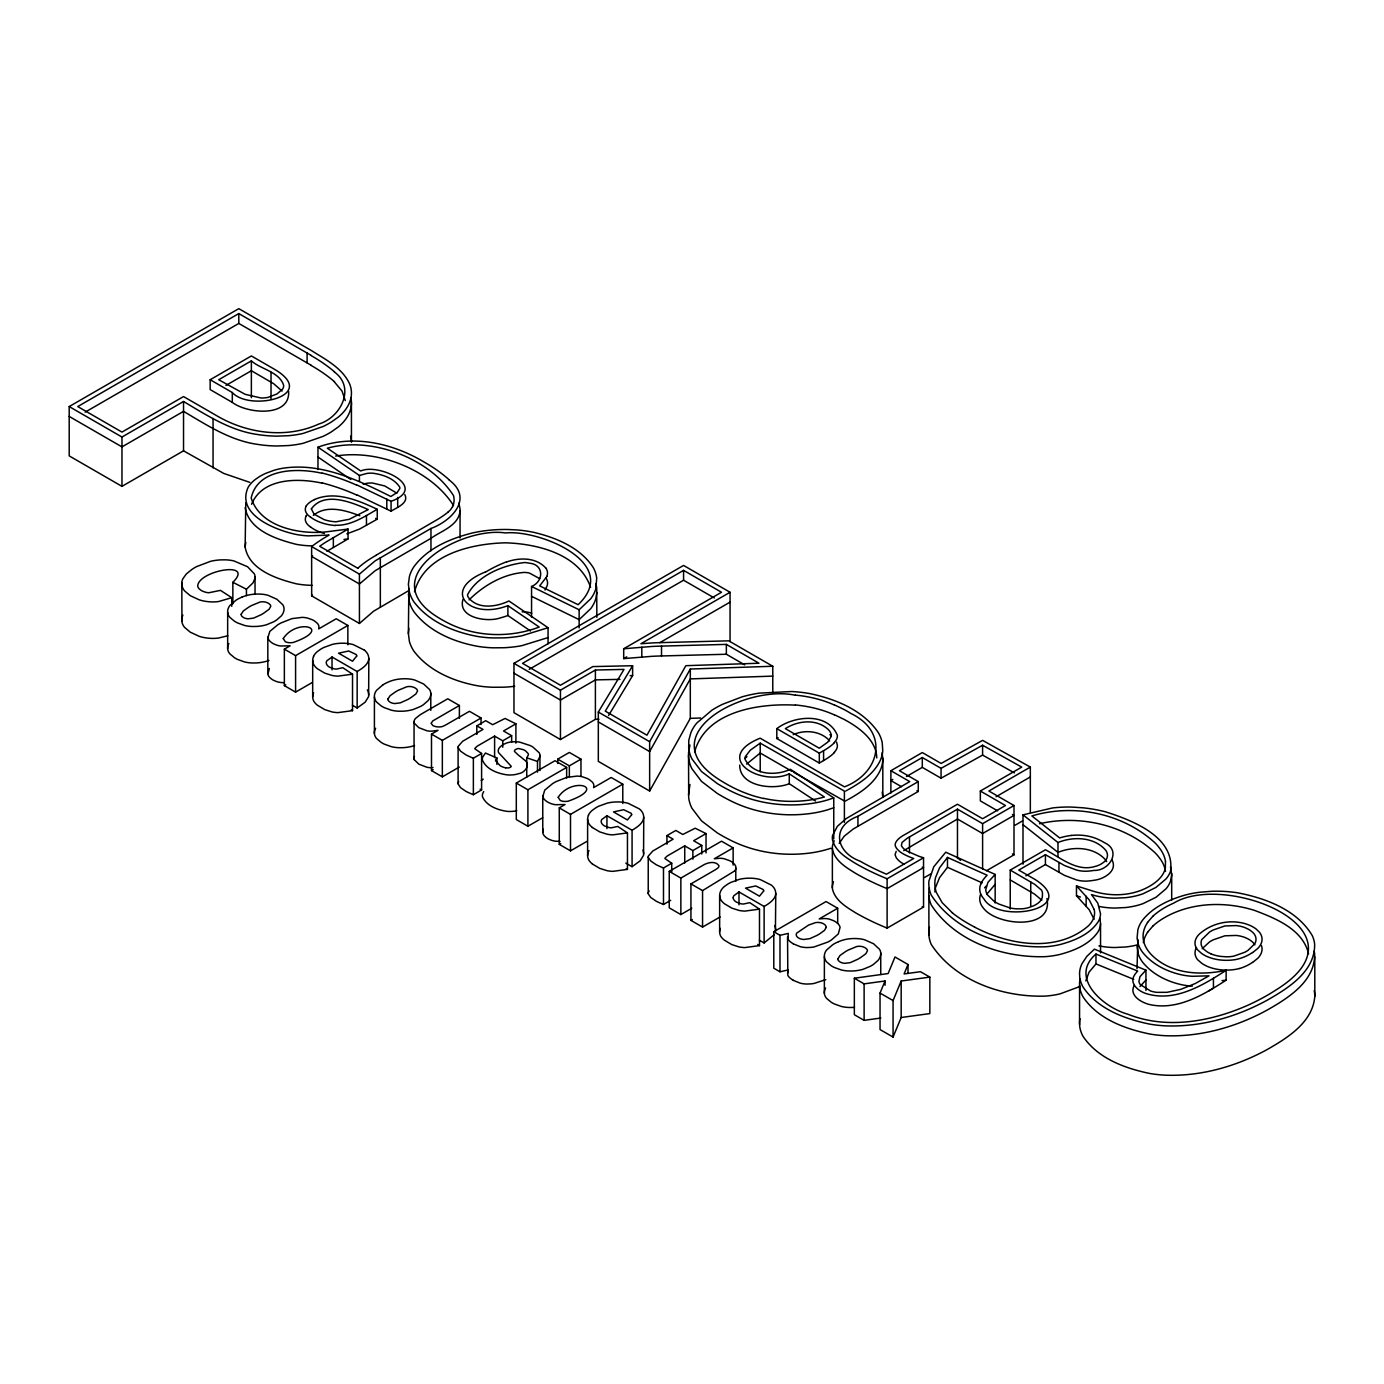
<?xml version="1.0" encoding="UTF-8"?>
<svg xmlns="http://www.w3.org/2000/svg" width="1384" height="1384" viewBox="0 0 1384 1384"><rect width="100%" height="100%" fill="white"/><g stroke="black" fill="none" stroke-linecap="round" stroke-linejoin="round"><path stroke-width="1.5" d="M1170.501 866.765L1171.694 875.276L1170.483 881.297A55.741 32.178 0 0 1 1166.037 888.788L1155.969 897.282L1143.011 903.648A50.049 28.891 0 0 1 1125.382 907.558L1114.881 908.06A49.91 28.804 0 0 1 1098.965 906.416M596.85 617.333L596.712 588.062A75.722 43.717 0 0 0 595.864 583.719M788.326 969.89L779.988 971.793L773.794 968.212L773.794 931.726L779.988 935.307L788.326 933.404L787.825 938.784A10.778 6.228 0 0 0 788.084 939.355A20.639 11.92 0 0 0 793.361 943.784M787.548 936.778L787.825 975.27A10.778 6.228 0 0 0 788.084 975.841A20.639 11.92 0 0 0 793.361 980.27M830.832 848.254L827.857 849.205A74.252 42.869 0 0 1 812.114 852.734C783.673 856.904 753.882 852.561 728.365 839.119A161.513 93.247 0 0 1 717.241 832.857L701.515 820.85L691.931 808.239A86.535 49.962 0 0 1 688.696 797.686L688.54 752.827L689.959 745.042M688.488 794.987L689.959 784.503M882.231 752.602L882.75 760.56A82.227 47.471 0 0 1 879.964 770.957C873.408 784.174 860.606 792.565 848.098 799.554M460.042 537.995L460.076 509.104L458.882 503.032M364.494 650.203A24.652 14.238 0 0 1 368.317 655.497C370.825 663.04 362.643 668.264 357.159 671.517L357.159 708.002L352.436 705.269M368.819 658.507L368.646 696.55L365.168 702.172L357.159 708.002M514.675 686.274A77.66 44.824 0 0 1 504.001 687.191L493.015 687.26A71.397 41.226 0 0 1 478.397 685.928C454.194 681.637 429.092 671.223 413.885 651.137A83.075 47.956 0 0 1 409.37 641.294L408.384 633.561L408.851 588.909M408.384 633.561L408.851 628.371M588.425 815.141A25.95 14.982 0 0 1 592.421 810.228L595.656 807.91A42.039 24.272 0 0 1 598.753 806.197L607.368 803.083A26.296 15.189 0 0 1 616.659 801.942A27.075 15.639 0 0 1 619.375 801.976L620.707 802.045A24.289 14.03 0 0 1 628.232 803.326L639.408 808.931A24.652 14.238 0 0 1 643.249 814.224C645.74 821.767 637.557 826.992 632.073 830.227L632.073 866.713L625.793 863.097M643.75 817.235L643.577 855.277L640.083 860.9L632.073 866.713M720.337 928.387A26.642 15.38 0 0 0 720.476 935.722A25.483 14.722 0 0 0 724.472 940.22L731.773 944.597L739.056 946.916A22.04 12.733 0 0 0 744.851 947.59L759.487 945.618L759.487 909.132L744.851 911.104A22.04 12.733 0 0 1 739.056 910.43L731.773 908.112L724.455 903.752A25.483 14.722 0 0 1 720.528 899.219A26.642 15.38 0 0 1 720.562 891.382A25.95 14.982 0 0 1 724.455 886.452L727.707 884.134A42.039 24.272 0 0 1 730.787 882.438L739.402 879.324A26.296 15.189 0 0 1 748.709 878.183A27.075 15.639 0 0 1 751.408 878.217L752.74 878.286A24.289 14.03 0 0 1 760.266 879.567L771.459 885.154A24.652 14.238 0 0 1 775.282 890.466C777.791 898.008 769.608 903.233 764.124 906.468L764.124 942.954L759.401 940.238M775.784 893.459L775.403 932.297M1137.008 968.696L1137.89 939.476M1314.194 951.189A77.037 44.478 0 0 1 1314.644 954.009C1315.198 981.446 1287.968 998.193 1266.966 1010.199C1236.137 1026.963 1201.035 1036.997 1165.761 1035.734A79.84 46.104 0 0 1 1150.277 1034.108C1125.227 1029.021 1097.72 1019.005 1082.997 996.791A73.992 42.714 0 0 1 1079.728 987.017L1079.555 983.107A67.643 39.046 0 0 1 1080.039 979.249M1314.8 956.846L1314.8 996.307C1312.793 1022.378 1287.449 1037.931 1266.966 1049.66C1236.137 1066.424 1201.035 1076.458 1165.761 1075.195A79.84 46.104 0 0 1 1150.277 1073.569C1125.227 1068.483 1097.72 1058.466 1082.997 1036.253A73.992 42.714 0 0 1 1079.728 1026.478L1079.555 1022.568A67.643 39.046 0 0 1 1080.039 1018.711M312.23 585.363L308.165 585.207A58.509 33.77 0 0 1 296.297 583.806C276.731 578.858 249.068 569.862 245.141 547.095L245.781 502.876M245.141 547.095L245.781 542.338M787.548 973.263L788.153 970.357M460.042 511.007C458.571 525.816 441.271 530.816 430.96 538.341L375.202 570.692L359.425 583.996L311.677 556.437A183.19 105.772 0 0 1 312.559 555.711M596.85 592.404L595.812 598.701A74.459 42.991 0 0 1 590.726 608.649L579.135 619.634L531.56 596.331M414.543 591.712C424.352 554.43 471.563 543.618 505.385 542.822C536.957 543.704 579.239 553.963 590.553 587.283M694.647 751.772C705.875 711.082 759.107 703.159 795.367 705.131M929.46 887.819L928.906 890.95A82.694 47.748 0 0 0 931.207 904.894C955.029 941.656 1003.071 958.109 1045.647 956.638A58.041 33.51 0 0 0 1060.023 954.424C1074.399 950.566 1089.848 944.338 1098.308 931.397A48.008 27.715 0 0 0 1100.539 923.803L1099.986 918.492M929.46 927.263L928.906 930.411A82.694 47.748 0 0 0 931.207 944.355C955.029 981.1 1003.071 997.57 1045.647 996.082A58.041 33.51 0 0 0 1060.023 993.885L1079.728 986.567M1085.8 980.893L1089.052 972.191L1095.972 963.921L1095.972 954.06L1137.7 971.101A42.489 24.531 0 0 0 1134.586 974.941C1128.514 983.938 1139.603 992.017 1147.388 993.954C1175.604 1001.999 1203.267 985.114 1226.12 970.322L1226.12 980.183C1203.924 994.542 1178.147 1010.285 1150.675 1004.767C1142.354 1003.175 1128.548 995.788 1134.24 985.408M251.559 504.278C262.406 477.774 298.044 477.913 322.057 483.137M543.255 829.189L542.839 832.909A15.708 9.065 0 0 0 544.656 836.23L546.403 837.735A20.293 11.712 0 0 0 548.721 839.136L551.472 840.278A15.207 8.771 0 0 0 555.538 841.195L560.07 841.455M833.445 881.781L832.562 884.808A38.666 22.317 0 0 0 832.545 889.324C835.331 900.724 846.576 907.177 855.848 912.956A240.401 138.798 0 0 0 887.144 928.093L923.543 907.074L923.543 857.751A104.059 60.083 0 0 1 918.509 856.108L906.918 851.056A22.888 13.217 0 0 1 901.382 845.693L902.057 842.458L907.195 838.254L957.469 809.156L982.605 823.653L1014.005 805.523L1014.005 854.845L986.533 870.726M546.939 576.419L539.673 585.864L578.149 604.704C621.97 562.873 538.878 529.397 505.385 532.961C461.789 526.093 371.466 576.868 438.399 617.627A124.733 72.003 0 0 0 444.61 621.226C473.242 637.055 508.776 638.526 539.206 627.073L507.893 605.656A52.488 30.31 0 0 1 500.454 608.009C465.993 616.641 443.209 588.944 485.023 572.128M839.206 843.427L844.136 836.265L853.253 829.016L918.267 791.458L918.267 781.597L899.427 770.715L922.298 757.515L941.068 768.345L982.588 745.232L1021.738 767.117L980.339 791.025L980.339 800.886L997.622 810.851M739.713 765.092C739.54 786.683 773.31 790.299 789.278 783.707L815.591 801.059M901.174 1017.499L929.84 1013.59L929.84 977.104L901.174 981.014L901.174 1017.499L893.061 1037.066L880.034 1029.558L880.034 993.072L885.051 980.979L864.118 983.868L854.343 978.229L854.343 1014.714L864.118 1020.354L880.864 1018.036M893.061 1037.066L893.061 1000.58L901.174 981.014M854.343 978.229L888.13 973.558L894.998 956.984L908.008 964.51L904.098 973.938L920.464 971.706L929.84 977.104M980.806 883.995L981.879 881.816A60.135 34.721 0 0 1 987.138 875.242L947.486 857.423L939.546 867.82L935.515 877.646A77.366 44.669 0 0 0 936.38 892.507L942.193 902.697L952.503 912.938M834.171 840.797L832.562 845.347A38.666 22.317 0 0 0 832.545 849.862C835.331 861.263 846.576 867.716 855.848 873.494A240.401 138.798 0 0 0 887.144 888.632L923.543 867.612L922.228 867.214M458.692 781.545L458.173 782.86A9.255 5.346 0 0 0 458.173 784.105L460.543 787.652L466.027 791.406A60.377 34.859 0 0 0 470.127 793.309L473.363 794.71L481.597 789.953L481.597 753.467L474.868 748.831A2.422 1.401 0 0 1 474.885 748.398L477.048 746.287A25.396 14.67 0 0 1 478.103 745.647L494.607 736.115L502.738 740.803L511.647 735.665L511.647 742.101M986.93 894.081L995.165 884.307M452.464 506.873L450.63 509.606A18.667 10.778 0 0 1 449.99 510.298L447.914 512.167M598.978 719.265L595.397 719.351L560.451 739.523L513.966 712.673L513.966 663.351L560.451 690.183L595.397 670.012L624.011 669.406L598.321 712.051L598.321 761.373L649.65 791.025L649.65 741.686L690.305 669.026L772.774 666.258L772.774 692.727M649.65 791.025L690.305 718.365L690.305 669.026M306.331 505.921L306.072 506.388A18.165 10.484 0 0 0 305.916 512.132L306.418 513.066A23.286 13.442 0 0 0 308.217 515.298L310.725 517.391M306.331 515.799L306.072 516.249A18.165 10.484 0 0 0 305.916 521.993L306.418 522.927A23.286 13.442 0 0 0 308.217 525.159L310.725 527.269M463 599.341C457.256 618.025 487.652 622.592 500.454 617.852A52.488 30.31 0 0 0 507.893 615.517L530.505 631M483.691 791.579L482.67 793.638A18.009 10.397 0 0 0 482.48 796.769C486.528 805.972 497.704 810.038 507.115 811.353A19.895 11.487 0 0 0 510.194 811.474L512.149 811.405A16.348 9.446 0 0 0 516.734 810.695M623.7 648.75L721.514 592.266L683.575 570.364L522.512 663.351L560.451 685.253L592.802 666.586L632.626 665.739L605.275 711.134L646.951 735.198L685.841 665.687L758.986 663.23L726.358 644.39L661.517 646.103A164.315 94.856 0 0 0 651.899 646.466L623.7 648.75L623.7 658.611L651.899 656.327A164.315 94.856 0 0 1 661.517 655.964L726.358 654.251L744.713 664.856M608.545 715.545L632.626 675.6L632.626 665.739M1202.194 948.697L1209.547 941.899A53.613 30.95 0 0 1 1213.249 939.822L1224.875 935.809L1236.241 935.446A22.974 13.252 0 0 1 1244.995 937.504L1247.866 938.819A28.493 16.452 0 0 1 1250.565 940.463L1252.779 942.262A22.49 12.992 0 0 1 1254.838 944.839M269.344 668.524L267.908 674.198A15.708 9.065 0 0 0 269.724 677.503L271.472 679.008A20.293 11.712 0 0 0 273.807 680.409L276.541 681.551A15.207 8.771 0 0 0 280.606 682.468L283.98 682.727M1139.966 986.55L1145.935 980.045M649.096 890.864L648.283 892.628A9.255 5.346 0 0 0 648.283 893.874L650.67 897.42L656.154 901.174A60.377 34.859 0 0 0 660.255 903.077L663.49 904.479L670.686 900.309M544.967 590.017L546.939 586.28A25.31 14.618 0 0 0 545.953 577.924M896.209 851.368L895.067 854.655L896.175 857.578A29.462 17.006 0 0 0 900.361 861.903A29.22 16.867 0 0 0 902.852 863.495L903.043 863.616A61.45 35.465 0 0 0 904.357 864.343M1147.509 922.419L1152.734 916.398M1147.509 932.297L1152.734 926.259M469.089 599.895C483.622 585.363 503.793 573.668 524.657 572.405A16.452 9.498 0 0 1 529.466 573.08L539.76 578.668M746.633 764.089L760.214 753.017L792.011 771.372M774.175 934.702L764.124 942.954M537.494 772.168L537.494 761.442L539.916 756.442A17.006 9.809 0 0 0 539.241 752.827L532.978 747.101A43.769 25.275 0 0 0 530.297 745.595L519.554 742.083A18.355 10.588 0 0 0 517.581 741.859A19.411 11.21 0 0 0 514.658 741.755L511.89 741.893A15.57 8.996 0 0 0 506.077 743.225L503.863 744.211A21.054 12.162 0 0 0 501.89 745.388L499.555 747.481A13.736 7.923 0 0 0 498.275 751.131A12.629 7.283 0 0 0 498.621 752.654L511.215 766.286A3.27 1.886 0 0 1 510.765 766.944A3.668 2.128 0 0 1 507.98 767.964L505.714 767.774M317.974 469.522L317.974 447.188L359.425 475.473L366.864 473.432A17.335 10.017 0 0 1 372.642 473.19C382.52 474.47 394.042 478.258 399.665 487.064A9.204 5.311 0 0 1 399.838 488.431L397.277 492.375L390.842 496.51C357.729 479.954 321.244 462.464 283.166 468.19A49.357 28.493 0 0 0 274.015 470.283L265.59 473.414A58.82 33.96 0 0 0 258.583 477.169L255.313 479.469A49.72 28.701 0 0 0 248.22 487.168C235.47 514.692 275.745 530.193 296.297 534.483A58.509 33.77 0 0 0 308.165 535.885L329.081 535.072A183.19 105.772 0 0 0 311.625 546.542L311.677 595.899L359.425 623.457L359.425 574.135L375.202 560.831L430.96 528.48C451.617 520.868 473.761 498.448 449.212 480.058M359.425 623.457L373.611 611.192L408.816 590.587M734.644 870.951L702.553 890.604L690.927 883.892L690.927 920.377L702.553 927.072L720.112 916.935M834.258 742.585L836.04 740.232A22.23 12.837 0 0 0 837.372 735.354C827.926 712.12 793.845 715.563 776.805 728.641L776.805 738.502L819.311 763.051L823.584 760.525A62.972 36.347 0 0 0 834.466 752.533M834.258 752.463L836.04 750.093A22.23 12.837 0 0 0 837.372 745.232L836.524 741.997M947.486 857.423L947.486 867.301L939.546 877.681L935.515 887.507A77.366 44.669 0 0 0 934.892 891.936M526.75 777.116L526.75 757.809L528.377 754.92A8.287 4.792 0 0 0 528.152 753.553L525.609 750.907A19.497 11.262 0 0 0 523.567 749.765L518.758 748.554A3.979 2.301 0 0 0 517.201 748.779L515.782 749.384A4.152 2.405 0 0 0 514.467 751.304A3.045 1.765 0 0 0 514.623 751.598L518.516 755.231A106.966 61.761 0 0 1 523.758 759.435C531.421 763.933 525.332 772.843 518.446 773.708A16.348 9.446 0 0 1 512.149 774.919L510.194 774.988A19.895 11.487 0 0 1 507.115 774.867C497.704 773.552 486.528 769.487 482.48 760.283A18.009 10.397 0 0 1 482.67 757.152L485.455 753.034L496.942 758.034L496.942 764.47M496.942 758.034L495.87 759.384A7.681 4.429 0 0 0 495.558 760.768L500.143 765.698A14.376 8.304 0 0 0 505.679 767.843M1095.972 954.06C1068.483 977.658 1103.775 1007.621 1127.891 1014.23C1166.383 1029.61 1210.152 1021.721 1246.984 1005.632A215.35 124.335 0 0 0 1276.307 989.75C1373.17 929.477 1224.978 871.539 1173.58 903.181A86.362 49.859 0 0 0 1152.682 916.381M1023.001 864.17L1023.001 814.847L1052.549 807.945A79.372 45.828 0 0 1 1071.493 807.062L1083.032 807.806A96.465 55.689 0 0 1 1105.401 811.785C1132.181 820.279 1175.466 836.818 1170.483 871.418A55.741 32.178 0 0 1 1166.037 878.909L1155.969 887.421L1143.011 893.787A50.049 28.891 0 0 1 1125.382 897.697L1114.881 898.181A49.91 28.804 0 0 1 1095.176 895.673L1091.457 894.6L1097.806 903.146L1100.539 913.924A48.008 27.715 0 0 1 1098.308 921.536C1089.848 934.459 1074.399 940.705 1060.023 944.563A58.041 33.51 0 0 1 1045.647 946.76C1003.071 948.248 955.029 931.778 931.207 895.033A82.694 47.748 0 0 1 928.906 881.089L933.75 866.817L945.722 852.215L995.165 874.428L987.951 882.335L985.771 889.687A28.891 16.677 0 0 0 987.432 894.842L994.041 901.244A48.942 28.251 0 0 0 998.867 904.046L1010.112 907.973A27.801 16.054 0 0 0 1016.721 908.838L1021.963 908.804A21.435 12.37 0 0 0 1028.053 907.817L1033.64 905.793A29.721 17.162 0 0 0 1036.408 904.288A22.317 12.889 0 0 0 1042.325 897.299L1042.481 892.905A21.02 12.145 0 0 0 1041.391 890.016L1034.678 884.324L1010.234 870.086L1010.234 909.029M745.18 758.207L746.962 756.685M313.32 515.367C326.659 504.572 345.481 510.281 359.823 515.782M1145.935 970.184L1139.966 976.689L1138.928 981.394A17.646 10.19 0 0 0 1140.347 984.647L1150.588 990.996A21.66 12.508 0 0 0 1156.678 992.345L1167.041 992.328L1180.725 989.37L1195.274 983.522L1209.011 975.841L1192.299 976.291A48.146 27.801 0 0 1 1182.818 975.097C1167.542 972 1152.474 964.579 1142.579 952.279A68.076 39.306 0 0 1 1138.357 944.39L1137.077 938.144L1137.89 929.615A69.719 40.257 0 0 1 1142.994 919.599C1153.46 906.901 1169.151 899.686 1184.652 895.189A72.712 41.987 0 0 1 1199.859 892.213L1211.969 891.261A83.161 48.008 0 0 1 1220.377 891.244A80.687 46.572 0 0 1 1237.192 892.732C1265.495 898.095 1297.085 909.738 1312.343 935.757A77.037 44.478 0 0 1 1314.644 944.148C1315.198 971.568 1287.968 988.332 1266.966 1000.321C1236.137 1017.102 1201.035 1027.136 1165.761 1025.873A79.84 46.104 0 0 1 1150.277 1024.229C1125.227 1019.16 1097.72 1009.144 1082.997 986.93A73.992 42.714 0 0 1 1079.728 977.156L1079.555 973.246A67.643 39.046 0 0 1 1081.977 963.696L1086.89 956.309L1094.415 949.147L1145.935 970.184L1145.935 990.442M903.717 850.641L957.469 819.017L982.605 833.531L1014.005 815.384L1012.448 814.484M531.56 617.091L531.56 586.47C544.102 581.28 543.929 564.361 529.466 563.219A16.452 9.498 0 0 0 524.657 562.527C503.517 564.88 477.567 575.467 467.515 594.757A16.867 9.74 0 0 0 468.103 597.006C477.272 609.894 496.475 607.005 508.931 600.967L548.047 627.713L548.047 643.819M246.438 595.656L246.438 589.221L253.03 582.872L254.967 578.27A23.268 13.425 0 0 0 254.345 573.841L247.598 566.765L233.792 560.883A27.749 16.02 0 0 0 225.817 559.845L220.748 559.88A35.898 20.725 0 0 0 210.662 561.281L196.597 566.61A64.442 37.212 0 0 0 192.151 569.256L186.356 573.928L182.913 578.685A31.417 18.148 0 0 0 181.944 581.609A32.524 18.77 0 0 0 181.823 584.532L181.944 585.467A29.099 16.798 0 0 0 184.539 590.847L190.231 595.674L199.296 599.86A28.839 16.643 0 0 0 210.61 601.867A25.102 14.497 0 0 0 218.585 601.538L231.751 597.698L231.751 606.296M579.135 627.938L579.135 609.773L590.726 598.77A74.459 42.991 0 0 0 595.812 588.84L596.712 578.201A75.722 43.717 0 0 0 593.2 567.475C580.207 547.545 556.299 537.753 533.982 532.39A82.313 47.523 0 0 0 516.751 529.916L507.755 529.501A92.936 53.665 0 0 0 494.036 529.847L489.555 530.228A87.59 50.568 0 0 0 472.29 532.996C450.457 538.497 427.639 548.064 413.92 566.713A83.853 48.405 0 0 0 409.422 576.505L408.384 584.238L409.37 591.954A83.075 47.956 0 0 0 413.885 601.815C429.092 621.9 454.194 632.298 478.397 636.605A71.397 41.226 0 0 0 493.015 637.938L504.001 637.868A77.66 44.824 0 0 0 521.63 635.844L548.047 627.713M1252.641 952.59L1257.796 948.421A33.424 19.307 0 0 0 1261.672 942.071A30.033 17.335 0 0 0 1260.582 933.889A28.216 16.279 0 0 0 1259.405 932.193L1256.17 929.062A32.697 18.874 0 0 0 1249.631 925.273L1245.825 923.872A28.32 16.348 0 0 0 1240.237 922.557C1225.688 919.997 1210.014 924.391 1199.08 934.321A31.521 18.2 0 0 0 1195.361 940.393L1195.153 941.31A27.905 16.124 0 0 0 1197.558 949.822L1201.658 953.489A31.988 18.459 0 0 0 1235.635 959.562A28.649 16.539 0 0 0 1239.51 958.593A41.745 24.099 0 0 0 1252.468 952.503M1252.641 962.451L1257.796 958.282A33.424 19.307 0 0 0 1261.672 951.933A30.033 17.335 0 0 0 1261.395 945.514M382.866 684.855L376.569 690.305A26.85 15.501 0 0 0 374.424 695.512L374.407 733.52A22.698 13.113 0 0 0 376.569 738.52L381.171 742.395A34.859 20.12 0 0 0 384.389 744.177L391.413 746.685A23.614 13.632 0 0 0 399.094 747.723L403.159 747.671A27.334 15.778 0 0 0 413.366 745.924L414.543 745.543M232.858 603.77L232.858 582.301C255.14 560.364 198.985 570.519 197.722 585.761A11.349 6.557 0 0 0 198.898 588.529L200.524 589.965A16.124 9.307 0 0 0 202.548 591.158L205.593 592.248A10.432 6.02 0 0 0 208.915 592.733L220.471 590.362L231.751 597.698M326.953 551.264L348.041 538.93L348.041 529.069L327.766 531.664C300.553 535.054 260.348 527.373 251.179 497.981C257.787 468.086 297.698 467.723 322.057 473.276M844.967 791.423L760.214 743.139L750.249 750.232L745.422 756.477A15.864 9.152 0 0 0 745.111 759.418C753.19 774.953 775.94 776.216 790.368 769.262L833.756 797.893L833.756 838.912M819.311 763.051L819.311 753.173L823.584 750.664A62.972 36.347 0 0 0 834.466 742.654M356.864 484.954L391.067 501.319C429.49 487.445 378.87 462.654 360.757 470.993L327.333 448.191C371.085 436.047 429.351 457.879 453.519 495.628A48.163 27.801 0 0 1 452.551 506.873M348.041 529.069L325.24 542.493A166.668 96.223 0 0 0 319.704 546.265L357.92 568.322M356.864 494.815L391.067 511.18C396.014 507.876 409.404 503.153 404.803 494.59M918.267 781.597L857.942 816.283C830.971 826.127 835.348 852.146 860.121 861.177A232.01 133.954 0 0 0 886.487 874.204L913.717 858.495A61.45 35.465 0 0 1 903.008 853.772L902.852 853.634A29.22 16.867 0 0 1 900.379 852.042A29.462 17.006 0 0 1 896.192 847.717C892.178 842.51 900.759 836.559 905.205 834.396L957.469 804.225L982.605 818.722L1005.459 805.523L980.339 791.025M1208.232 991.221L1213.439 988.072L1213.439 978.211M69.2 406.567L238.809 308.649L311.365 350.533C325.5 359.459 342.246 367.936 349.598 383.835A70.255 40.569 0 0 1 350.74 398.817A75.757 43.734 0 0 1 349.183 403.367A72.054 41.607 0 0 1 338.18 417.19L331.278 422.068A91.465 52.817 0 0 1 323.147 426.48L303.183 433.417A66.276 38.268 0 0 1 288.668 435.683L277.163 436.133A77.072 44.496 0 0 1 257.51 434.507C230.246 430.718 206.683 415.165 183.536 401.498L121.965 437.033L69.2 406.567L69.2 455.89L121.965 486.355L183.536 450.821L223.793 473.449L249.812 482.359M311.192 355.411L238.809 313.58L77.746 406.567L121.965 432.102L183.536 396.568L217.323 416.065C247.459 433.642 286.384 438.866 318.666 424.092C340.637 417.691 356.12 387.71 334.288 371.933M85.151 412.155L238.809 323.441L311.192 365.272M210.16 379.735L251.369 355.947L275.295 369.753C318.804 396.187 249.622 411.827 232.304 392.52L210.16 379.735L210.16 389.596L232.304 402.381C247.113 413.764 290.398 417.795 288.616 391.274M251.369 360.878L218.707 379.735L245.193 394.336L260.971 397.987A18.528 10.691 0 0 0 268.167 397.346L276.99 393.956L282.561 389.163A17.421 10.069 0 0 0 283.651 385.288C279.308 371.673 260.728 369.32 251.369 360.878L251.369 397.744M225.973 385.409L251.369 370.739L273.6 383.645L282.094 391.049M335.447 525.28C350.896 525.833 364.442 516.63 377.244 509.295L377.244 519.173L359.632 529.034L346.865 533.861M376.067 555.243L438.538 518.844A125.217 72.297 0 0 0 447.983 512.201M311.919 682.693L295.588 692.121L284.36 685.634L284.36 649.148L290.156 645.809L280.606 645.999A15.207 8.771 0 0 1 276.541 645.065L273.807 643.923A20.293 11.712 0 0 1 271.472 642.522L269.742 641.017A15.708 9.065 0 0 1 267.908 637.713L269.811 631.398L277.769 624.807A65.93 38.06 0 0 1 281.298 622.817L291.938 618.631L302.162 617.368A16.141 9.325 0 0 1 307.352 618.025L312.127 619.686A23.58 13.615 0 0 1 314.67 621.07L317.49 623.457A14.601 8.425 0 0 1 318.925 626.606L318.683 628.89L336.243 618.752L347.851 625.464L347.851 644.771M284.36 649.148L295.588 655.635L347.851 625.464M284.36 685.634L285.796 684.803M513.966 663.351L683.575 565.433L730.06 592.266L730.06 641.588M459.384 718.365L459.384 705.494L432.846 720.874L431.081 723.313L432.863 725.51A8.027 4.636 0 0 0 437.725 726.894A8.096 4.671 0 0 0 442.638 726.444L443.97 725.822A45.672 26.365 0 0 0 447.637 723.867L469.453 711.307L481.061 718.002L481.061 724.455M529.224 669.337L683.575 580.225L714.3 597.957M459.28 767.065L442.344 776.856L431.497 770.594L431.497 734.108L438.036 730.337L431.791 731.167A14.307 8.252 0 0 1 427.05 730.821L418.798 727.655L414.248 723.157M431.497 734.108L442.344 740.371L481.061 718.002M476.805 734.42L476.805 725.839L485.715 720.683L492.669 724.714L505.056 718.452L515.903 723.815L515.903 743.139M730.06 592.266L640.913 643.733L651.345 642.989A169.73 97.987 0 0 1 661.275 642.608L728.745 640.827L772.774 666.258M623.7 658.611L626.762 656.846M431.497 770.594L433.14 769.642M515.903 723.815L503.517 730.977L511.647 735.665M659.857 642.66L730.06 602.126M476.805 725.839L482.999 729.403L462.602 741.305L458.173 746.374A9.255 5.346 0 0 0 458.173 747.619L460.543 751.166L466.027 754.92A60.377 34.859 0 0 0 470.127 756.84L473.363 758.224L481.597 753.467M481.199 780.351L483.258 779.157M542.666 817.736L527.909 826.248L516.301 819.553L516.301 783.067L555.019 760.716L566.644 767.411L566.644 778.154M557.735 763.432L557.735 759.141L569.343 752.429L580.969 759.141L580.969 776.32M516.301 783.067L527.909 789.762L566.644 767.411M557.735 759.141L569.343 765.854L580.969 759.141M586.851 841.42L570.502 850.849L559.274 844.361L559.274 807.875L565.07 804.537L555.538 804.709A15.207 8.771 0 0 1 551.472 803.793L548.739 802.651A20.293 11.712 0 0 1 546.403 801.249L544.656 799.744A15.708 9.065 0 0 1 542.839 796.423L544.742 790.126L552.7 783.534A65.93 38.06 0 0 1 556.23 781.545L566.869 777.358L577.093 776.095A16.141 9.325 0 0 1 582.283 776.753L587.058 778.413A23.58 13.615 0 0 1 589.584 779.798L592.421 782.185A14.601 8.425 0 0 1 593.857 785.333L593.615 787.617L611.174 777.479L622.783 784.174L622.783 803.498M559.274 807.875L570.502 814.363L622.783 784.174M559.274 844.361L560.728 843.531M776.805 738.502L778.137 737.724M666.932 844.188L666.932 835.607L675.824 830.452L682.796 834.483L695.183 828.22L706.03 833.583L706.03 852.907M701.774 854.014L701.774 845.434L692.865 850.572L684.734 845.884L668.23 855.416A25.396 14.67 0 0 0 667.174 856.056L665.064 858.028A2.422 1.401 0 0 0 664.995 858.599L671.724 863.235L671.724 871.816M706.03 833.583L693.644 840.745L701.774 845.434M666.932 835.607L673.126 839.171L652.729 851.073L648.283 856.142A9.255 5.346 0 0 0 648.283 857.388L650.67 860.934L656.154 864.689A60.377 34.859 0 0 0 660.255 866.592L663.49 867.993L671.724 863.235M691.775 908.267L680.859 914.564L669.25 907.852L669.25 871.366L721.531 841.195L733.139 847.89L733.139 865.069M669.25 871.366L680.859 878.079L702.674 865.484C707.051 862.543 715.632 860.433 718.953 865.727A6.522 3.771 0 0 1 717.656 868.166L717.483 868.304A44.444 25.656 0 0 1 714.507 870.242L690.927 883.892M733.139 847.89L714.282 858.789L719.801 858.27A13.736 7.941 0 0 1 723.953 858.686L729.679 860.675A17.819 10.293 0 0 1 735.561 865.917A13.58 7.837 0 0 1 734.731 870.968M890.881 793.032L890.881 770.715L922.298 752.567L941.137 763.449L982.605 740.371L1030.336 767.082L1030.336 812.252M892.853 779.434L890.881 780.576L901.486 786.7M906.468 776.51L922.298 767.376L941.068 778.206L982.588 755.093L1014.385 772.877M690.927 920.377L692.294 919.581M1030.336 767.082L988.885 791.025L1014.005 805.523M996.099 796.717L1030.336 776.943M773.794 931.726L826.075 901.555L837.683 908.25L837.683 923.284M890.881 770.715L909.738 781.597L846.229 818.549L837.355 826.334L832.562 835.486A38.666 22.317 0 0 0 832.545 840.001C835.331 851.402 846.576 857.855 855.848 863.633A240.401 138.798 0 0 0 887.144 878.771L923.543 857.751M837.683 908.25L819.172 918.941L824.501 918.526A13.598 7.854 0 0 1 829.379 919.132L833.808 920.793A22.317 12.889 0 0 1 836.213 922.263L838.081 923.855A16.937 9.774 0 0 1 840.088 927.332L838.306 933.923L831.386 939.995A58.37 33.7 0 0 1 828.03 941.985L814.103 946.95A25.742 14.861 0 0 1 810.522 947.417L806.993 947.556A17.905 10.345 0 0 1 800.333 946.708L793.257 943.853M924.477 877.525L930.481 874.065M1014.801 825.383L1022.568 820.902M1010.234 870.086L1045.422 849.776C1060.179 857.405 1076.631 872.041 1094.796 866.522A20.708 11.954 0 0 0 1101.145 864.031L1104.086 861.972A20.051 11.574 0 0 0 1107.217 857.215L1107.425 855.9A24.462 14.117 0 0 0 1107.408 854.534A23.597 13.632 0 0 0 1105.902 850.485C1094.502 836.922 1073.465 836.144 1057.981 842.527L1023.001 814.847M1071.631 835.434L1072.825 835.331A31.59 18.234 0 0 1 1087.91 836.074L1091.509 836.957A38.112 22.006 0 0 1 1097.218 838.929L1101.474 840.953A49.841 28.77 0 0 1 1104.328 842.614C1122.095 850.485 1109.449 871.142 1093.914 870.415A34.687 20.033 0 0 1 1089.865 870.968A35.932 20.743 0 0 1 1087.737 871.159L1087.53 871.176A21.123 12.197 0 0 1 1076.631 870.086L1064.538 865.536L1045.422 854.707L1018.78 870.086L1035.007 879.446C1081.094 908.7 998.66 924.91 983.782 898.735A36.866 21.279 0 0 1 980.806 883.995M1025.89 875.847L1045.422 864.567L1064.538 875.397L1076.614 879.964A21.123 12.197 0 0 0 1087.547 881.089L1087.737 881.02A35.932 20.743 0 0 0 1089.865 880.847A34.687 20.033 0 0 0 1093.914 880.293C1103.394 879.324 1117.926 871.297 1112.079 859.983M848.098 789.693C860.606 782.704 873.408 774.296 879.964 761.096A82.227 47.471 0 0 0 882.75 750.699L882.231 742.741A86.119 49.72 0 0 0 878.269 732.517C862.959 710.078 835.625 699.024 809.934 693.626A85.254 49.218 0 0 0 791.596 691.516L759.089 693.142A90.168 52.056 0 0 0 742.083 696.844L722.569 704.283A114.111 65.878 0 0 0 711.999 710.13L696.706 723.105A83.161 48.008 0 0 0 690.875 732.672L688.782 740.319L688.696 748.346A86.535 49.962 0 0 0 691.931 758.899L701.515 771.528L717.241 783.534A161.513 93.247 0 0 0 728.365 789.797C753.882 803.239 783.673 807.564 812.114 803.395A74.252 42.869 0 0 0 827.857 799.883L833.756 797.893M846.091 790.818L847.129 790.247M846.091 800.679L847.129 800.108M844.967 801.284L793.534 772.255M357.159 671.517L332.022 657.002L326.935 660.722A9.117 5.259 0 0 0 326.261 662.884A11.21 6.47 0 0 0 329.582 667.226L334.201 668.87A8.027 4.636 0 0 0 336.658 669.043L342.817 667.711L352.522 674.181L352.522 710.667L337.886 712.622A22.04 12.733 0 0 1 332.091 711.947L324.808 709.646L317.49 705.286A25.483 14.722 0 0 1 313.562 700.754A26.642 15.38 0 0 1 313.597 692.917M764.124 906.468L738.987 891.953L733.901 895.673A9.117 5.259 0 0 0 733.226 897.853M632.073 830.227L606.936 815.73L601.867 819.449A9.117 5.259 0 0 0 601.175 821.612A11.21 6.47 0 0 0 604.497 825.954L609.116 827.597A8.027 4.636 0 0 0 611.59 827.77L617.748 826.438L627.454 832.909L627.454 869.394L612.818 871.349A22.04 12.733 0 0 1 607.005 870.674L599.722 868.373L592.404 864.014M825.764 979.63L814.103 983.436A25.742 14.861 0 0 1 810.522 983.903L806.993 984.041A17.905 10.345 0 0 1 800.333 983.194L793.257 980.339M314.462 499.52C335.257 490.49 358.266 500.351 377.244 509.295M241.871 597.144L238.74 598.632A44.599 25.742 0 0 0 236.11 600.12L229.813 605.587A26.85 15.501 0 0 0 227.668 610.777L227.651 648.785A22.698 13.113 0 0 0 229.813 653.802L234.415 657.677A34.859 20.12 0 0 0 237.633 659.459L244.657 661.967A23.614 13.632 0 0 0 252.338 662.988L256.403 662.936A27.334 15.778 0 0 0 266.61 661.206L268.963 660.393M838.566 941.656L835.434 943.127A44.599 25.742 0 0 0 832.822 944.632L826.507 950.081A26.85 15.501 0 0 0 824.38 955.289L824.362 993.297A22.698 13.113 0 0 0 826.507 998.296L831.109 1002.172A34.859 20.12 0 0 0 834.327 1003.954L841.368 1006.462A23.614 13.632 0 0 0 849.032 1007.483L853.098 1007.448A27.334 15.778 0 0 0 854.447 1007.362M548.047 637.591L521.63 645.722A77.66 44.824 0 0 1 504.001 647.729L493.015 647.816A71.397 41.226 0 0 1 478.397 646.466C454.194 642.176 429.092 631.761 413.885 611.676A83.075 47.956 0 0 1 409.37 601.832L408.384 594.099M793.205 734.662C804.485 729.714 818.792 730.717 828.099 739.229A23.442 13.529 0 0 1 829.621 740.994M833.756 807.754L827.857 809.744A74.252 42.869 0 0 1 812.114 813.273C783.673 817.442 753.882 813.1 728.365 799.658A161.513 93.247 0 0 1 717.241 793.395L701.515 781.389L691.931 768.777A86.535 49.962 0 0 1 688.696 758.224L688.488 755.526M227.824 635.775L218.585 638.024A25.102 14.497 0 0 1 210.61 638.353A28.839 16.643 0 0 1 199.296 636.363L190.231 632.159L184.539 627.333A29.099 16.798 0 0 1 181.944 621.952L181.823 582.595M763.657 798.326A75.861 43.804 0 0 0 824.38 797.011L789.278 773.829C760.802 786.925 711.774 757.93 760.145 738.174L844.482 786.856C880.743 772.739 889.134 731.859 851.056 713.556A134.196 77.469 0 0 0 844.032 709.49L834.344 704.837M506.89 561.887C519.571 557.389 536.265 557.285 545.815 568.097M317.974 447.188C353.266 434.126 392.762 443.295 424.179 462.083A172.775 99.752 0 0 1 449.35 480.006M352.522 674.181L337.886 676.136A22.04 12.733 0 0 1 332.091 675.461L324.808 673.16L317.49 668.801A25.483 14.722 0 0 1 313.562 664.268A26.642 15.38 0 0 1 313.597 656.431M627.454 832.909L612.818 834.863A22.04 12.733 0 0 1 607.005 834.189L599.722 831.888L592.404 827.528M363.11 484.071L366.864 483.293A17.335 10.017 0 0 1 372.642 483.051L384.735 485.957L396.862 493.171M1039.453 823.757C1079.382 814.536 1124.344 824.604 1154.792 852.527A92.745 53.544 0 0 1 1157.803 855.762L1160.38 859.118A72.989 42.143 0 0 1 1165.518 871.436M335.637 456.08C377.797 449.125 430.528 469.436 453.519 505.489M343.976 539.449L348.041 538.93M1226.12 970.322C1201.018 975.651 1171.712 974.388 1152.249 955.548A65.463 37.8 0 0 1 1147.613 922.453M1222.055 980.651L1226.12 980.183M433.002 767.601L431.791 767.653A14.307 8.252 0 0 1 427.05 767.307L418.798 764.141L414.248 759.643M772.774 676.119L690.305 678.904L649.65 751.564L598.321 721.912M690.305 718.365L700.615 718.002M630.135 675.652L632.626 675.6M619.928 679.354L595.397 679.89L560.451 700.062L513.966 673.212M522.114 611.832L524.657 611.866A16.452 9.498 0 0 1 529.466 612.541L531.733 613.198M312.23 545.902L308.165 545.746A58.509 33.77 0 0 1 296.297 544.344C276.731 539.397 249.068 530.401 245.141 507.634M795.367 695.27C745.716 684.146 644.235 736.011 723.59 782.323A139.611 80.601 0 0 0 742.62 791.959L747.844 793.949A98.022 56.588 0 0 0 754.885 796.302L763.518 798.551M922.228 906.676L923.543 907.074M1094.104 919.322L1089.191 909.703L1076.475 895.777L1076.475 885.916L1094.346 891.538C1113.238 897.143 1135.036 895.707 1151.834 884.86A64.667 37.333 0 0 0 1153.702 883.597A57.696 33.303 0 0 0 1157.889 880.241L1159.688 878.442A50.291 29.047 0 0 0 1165.345 867.906L1165.484 861.575M1076.475 895.777L1080.437 897.04M526.75 757.809L537.494 761.442M1095.972 963.921L1133.738 979.336M834.344 714.715L844.032 719.369A134.196 77.469 0 0 1 851.056 723.417C863.339 731.011 876.383 742.343 876.781 757.93M947.486 867.301L982.156 882.871M1210.827 953.766L1209.841 953.316A28.683 16.556 0 0 1 1207.09 951.794L1204.149 949.528A21.4 12.352 0 0 1 1201.174 944.459L1201.07 942.366A22.698 13.096 0 0 1 1201.831 939.546L1209.547 932.038A53.613 30.95 0 0 1 1213.249 929.961L1224.875 925.948L1236.241 925.585A22.974 13.252 0 0 1 1244.995 927.643L1247.866 928.958A28.493 16.452 0 0 1 1250.565 930.602L1252.779 932.401A22.49 12.992 0 0 1 1255.703 937.054L1255.963 938.508A26.227 15.137 0 0 1 1255.876 940.757A24.86 14.359 0 0 1 1254.769 943.767L1248.195 950.22A46.762 27.005 0 0 1 1244.77 952.261L1233.732 956.171A22.594 13.044 0 0 1 1225.93 956.794L1220.809 956.413A25.414 14.67 0 0 1 1210.827 953.766M375.618 518.394L377.244 519.173M531.56 586.47L579.135 609.773M481.597 789.953L480.092 789.191M232.858 582.301L246.438 589.221M974.474 927.038C1008.538 944.995 1056.424 953.247 1088.17 926.052A44.011 25.414 0 0 0 1094.19 909.444M916.935 790.679L918.267 791.458M1012.448 853.945L1014.005 854.845M776.805 728.641L819.311 753.173M1010.234 879.947L1034.678 894.185L1041.391 899.877M959.043 859.377L960.617 860.294M311.677 546.576L359.425 574.135M598.321 712.051L649.65 741.686M69.2 416.428L121.965 446.894L183.536 411.359C206.683 425.026 230.246 440.579 257.51 444.368A77.072 44.496 0 0 0 277.163 445.994L288.668 445.544A66.276 38.268 0 0 0 303.183 443.295L323.147 436.341A91.465 52.817 0 0 0 331.278 431.929L338.163 427.05A72.054 41.607 0 0 0 349.183 413.228A75.757 43.734 0 0 0 350.723 408.678A70.463 40.69 0 0 0 350.965 398.159M459.384 705.494L447.759 698.782L422.483 713.383A66.138 38.181 0 0 0 420.027 714.871L415.581 718.382A13.044 7.543 0 0 0 414.197 723.175M880.034 993.072L893.061 1000.58M759.487 909.132L749.782 902.662L743.623 903.994A8.027 4.636 0 0 1 741.167 903.839L736.548 902.178A11.21 6.47 0 0 1 733.174 897.853M757.671 944.407L759.487 945.618M626.243 868.581L627.454 869.394M351.311 709.854L352.522 710.667M317.974 457.049L350.792 479.452M829.898 734.731L830.832 735.371M1023.001 824.708L1057.981 852.388C1073.465 846.005 1094.502 846.8 1105.92 860.346A23.597 13.632 0 0 1 1106.646 861.678M364.494 650.203L353.301 644.615A24.289 14.03 0 0 0 345.775 643.335L344.443 643.249A27.075 15.639 0 0 0 341.744 643.214A26.296 15.189 0 0 0 332.437 644.356L323.821 647.47A42.039 24.272 0 0 0 320.742 649.183L317.472 651.483A25.95 14.982 0 0 0 313.511 656.414M334.288 381.794L342.056 391.101L345.291 400.616M1076.475 885.916L1089.191 899.825L1094.104 909.461M1046.961 898.527C1053.449 930.705 997.501 925.844 983.782 908.596A36.866 21.279 0 0 1 980.512 894.6M882.231 792.063L882.819 797.357L882.819 757.896M1308.572 953.732C1302.742 929.183 1275.512 918.319 1254.181 910.274C1228.092 902.247 1198.873 902.091 1173.58 913.042A86.362 49.859 0 0 0 1152.682 926.242M1314.8 996.307L1314.644 993.47A77.037 44.478 0 0 0 1314.194 990.65M775.784 929.944L775.282 926.951A24.652 14.238 0 0 0 774.677 925.533M643.75 853.72L643.231 850.71A24.652 14.238 0 0 0 642.972 850.001M368.819 694.993L368.317 691.983A24.652 14.238 0 0 0 367.314 689.889M824.362 993.297L824.38 991.774A26.85 15.501 0 0 1 825.573 988.003M374.407 733.52L374.424 731.998A26.85 15.501 0 0 1 375.635 728.243M227.651 648.785L227.668 647.262A26.85 15.501 0 0 1 228.879 643.508M1137.008 945.843L1138.357 954.251A68.076 39.306 0 0 0 1142.579 962.139C1152.474 974.44 1167.542 981.861 1182.818 984.958A48.146 27.801 0 0 0 1192.299 986.152M838.6 941.674A27.697 15.985 0 0 1 846.627 939.217A26.728 15.432 0 0 1 859.827 938.819A20.362 11.764 0 0 1 864.689 939.805L873.563 943.75L879.497 949.268A22.386 12.923 0 0 1 880.743 952.971L880.708 954.528A27.957 16.141 0 0 1 877.975 960.461L873.304 964.51A40.084 23.147 0 0 1 870.173 966.378L863.305 969.215A27.334 15.778 0 0 1 853.098 970.962L849.032 970.997A23.614 13.632 0 0 1 841.368 969.976L834.327 967.468A34.859 20.12 0 0 1 831.109 965.686L826.525 961.811A22.698 13.113 0 0 1 824.362 956.811M382.866 684.855A44.599 25.742 0 0 1 385.496 683.35L388.627 681.88A27.697 15.985 0 0 1 396.672 679.457A26.728 15.432 0 0 1 409.872 679.042A20.362 11.764 0 0 1 414.75 680.028L423.608 683.973L429.542 689.491A22.386 12.923 0 0 1 430.787 693.194L430.753 694.751A27.957 16.141 0 0 1 428.019 700.685L423.366 704.733A40.084 23.147 0 0 1 420.234 706.601L413.366 709.438A27.334 15.778 0 0 1 403.159 711.186L399.094 711.238A23.614 13.632 0 0 1 391.413 710.2L384.389 707.691A34.859 20.12 0 0 1 381.171 705.909L376.569 702.034A22.698 13.113 0 0 1 374.407 697.034M1171.694 873.2L1171.694 900.206M1100.539 923.803L1100.539 952.867M1086.146 896.261L1086.146 906.122M1079.555 985.062L1079.555 1024.523M1058.95 862.526L1058.95 872.387M1057.981 842.527L1057.981 856.54M1045.422 854.707L1045.422 864.567M1030.734 881.919L1030.734 906.312M995.165 874.428L995.165 902.991M982.588 745.232L982.588 755.093M982.605 823.653L982.605 868.841M957.469 809.156L957.469 858.478M941.068 768.345L941.068 778.206M928.889 895.638L928.889 935.1M922.298 757.515L922.298 767.376M909.478 836.87L909.478 852.959M908.008 964.51L908.008 973.09M887.109 878.788L887.109 928.11M885.051 980.979L885.051 985.27M880.743 952.971L880.743 974.44M864.118 983.868L864.118 1020.354M857.942 816.283L857.942 826.144M844.396 791.752L844.396 822.373M832.372 848.357L832.372 887.819M823.584 750.664L823.584 760.525M789.278 773.829L789.278 783.707M779.988 935.307L779.988 971.793M760.214 743.139L760.214 771.701M738.987 891.953L738.987 904.842M735.786 868.391L735.786 881.279M726.358 644.39L726.358 654.251M719.645 895.396L719.645 931.882M702.553 890.604L702.553 927.072M692.865 850.572L692.865 859.17M684.734 845.884L684.734 863.045M683.575 570.364L683.575 580.225M680.859 878.079L680.859 914.564M663.49 867.993L663.49 904.479M661.517 646.103L661.517 655.964M648.231 856.973L648.231 893.459M641.813 647.176L641.813 657.054M606.936 815.73L606.936 828.601M595.397 670.012L595.397 719.351M587.612 819.155L587.612 855.641M570.502 814.363L570.502 850.849M569.343 765.854L569.343 776.58M560.451 690.183L560.451 739.523M542.753 795.835L542.753 832.32M539.95 755.508L539.95 770.542M527.909 789.762L527.909 826.248M507.893 605.656L507.893 615.534M502.738 740.803L502.738 747.256M494.607 736.115L494.607 757.584M473.363 758.224L473.363 794.71M458.104 747.204L458.104 783.69M442.344 740.371L442.344 776.856M430.96 528.48L430.96 550.797M430.787 693.194L430.787 710.373M414.058 722.033L414.058 758.519M397.692 497.479L397.692 507.357M391.067 501.319L391.067 511.18M386.793 499.105L386.793 508.983M380.34 557.717L380.34 607.04M366.466 515.523L366.466 525.384M359.425 475.473L359.425 481.407M351.432 402.657L351.432 442.119A70.463 40.69 0 0 0 350.602 436.133M333.354 537.546L333.354 547.407M332.022 657.002L332.022 669.873M312.68 660.445L312.68 696.913M307.092 353.007L307.092 362.868M295.588 655.635L295.588 692.121M271.022 372.209L271.022 398.696M267.821 637.107L267.821 673.593M255.037 576.782L255.037 593.944M238.809 313.58L238.809 323.441M232.304 392.52L232.304 402.381M213.049 418.539L213.049 467.861M183.536 401.498L183.536 450.821M121.965 437.033L121.965 486.355M311.002 365.376A187.428 108.212 0 0 1 334.513 381.707M322.23 482.912A167.101 96.482 0 0 1 356.605 495.005M306.227 515.765A25.967 14.999 0 0 1 306.556 515.315M324.34 533.515A37.074 21.4 0 0 1 310.864 527.2M795.419 704.958A86.033 49.668 0 0 1 834.206 714.819M1239.51 968.471A28.649 16.539 0 0 1 1235.601 969.354A31.988 18.459 0 0 1 1201.762 963.299L1197.575 959.683A27.905 16.124 0 0 1 1195.188 951.171L1195.361 950.272A31.521 18.2 0 0 1 1196.485 947.59M1252.468 962.364A41.745 24.099 0 0 1 1239.562 968.523M1041.598 899.842A27.282 15.76 0 0 1 1041.771 900.24M984.578 887.853A60.135 34.721 0 0 1 986.065 886.192M1143.357 942.573A65.463 37.8 0 0 1 1147.613 932.314M795.419 695.097A86.033 49.668 0 0 1 834.206 704.958M311.002 355.515A187.428 108.212 0 0 1 334.513 371.829M545.953 568.063A25.31 14.618 0 0 1 546.836 576.401M485.265 572.267A126.411 72.989 0 0 1 506.7 561.731M311.625 595.864A183.19 105.772 0 0 1 312.559 595.172M357.764 568.27A120.391 69.511 0 0 1 376.171 555.313M322.23 473.051A167.101 96.482 0 0 1 356.605 485.144M306.227 505.904A25.967 14.999 0 0 1 314.549 499.589M335.378 525.539A37.074 21.4 0 0 1 310.864 517.322M1137.423 944.857A50.049 28.891 0 0 1 1125.382 947.019L1114.881 947.521A49.91 28.804 0 0 1 1098.965 945.877M1071.614 835.4A44.063 25.448 0 0 0 1059.66 837.943L1031.876 815.937C1073.673 803.377 1122.389 813.014 1154.792 842.666A92.745 53.544 0 0 1 1157.803 845.901L1160.38 849.257A72.989 42.143 0 0 1 1165.518 861.575M974.544 927.003A155.579 89.822 0 0 1 952.434 912.956M592.438 863.997A25.483 14.722 0 0 1 588.494 859.481A26.642 15.38 0 0 1 588.511 851.644A25.95 14.982 0 0 1 588.961 850.606M592.438 827.511A25.483 14.722 0 0 1 588.494 822.996A26.642 15.38 0 0 1 588.511 815.159M414.197 759.66A13.044 7.543 0 0 1 414.456 756.546M227.651 612.299A22.698 13.113 0 0 0 229.813 617.316L234.415 621.191A34.859 20.12 0 0 0 237.633 622.973L244.657 625.481A23.614 13.632 0 0 0 252.338 626.502L256.403 626.45A27.334 15.778 0 0 0 266.61 624.72L273.478 621.883A40.084 23.147 0 0 0 276.61 619.997L281.263 615.949A27.957 16.141 0 0 0 283.997 610.015L284.031 608.476A22.386 12.923 0 0 0 282.786 604.756L276.852 599.237L267.994 595.293A20.362 11.764 0 0 0 263.116 594.324A26.728 15.432 0 0 0 249.933 594.739A27.697 15.985 0 0 0 241.889 597.161M181.823 621.018A32.524 18.77 0 0 1 181.944 618.094A31.417 18.148 0 0 1 182.913 615.171M826.179 927.453L824.553 930.308L819.778 933.768A81.812 47.229 0 0 1 816.941 935.428L809.848 938.646L803.948 939.459A8.477 4.896 0 0 1 799.346 938.404A9.55 5.519 0 0 1 798.585 937.989A8.01 4.619 0 0 1 796.267 934.823L796.284 934.269A8.581 4.948 0 0 1 796.648 933.145L808.567 925.083L815.505 922.626A9.792 5.657 0 0 1 817.563 922.436L818.065 922.436A7.785 4.498 0 0 1 822.529 923.301L822.926 923.474A9.74 5.622 0 0 1 823.688 923.872A8.788 5.069 0 0 1 826.144 927.176L826.179 927.453M311.365 508.879L314.012 514.087L324.081 519.606A27.49 15.864 0 0 0 335.949 521.803L349.287 519.277L368.231 509.572C351.934 502.392 324.271 490.853 311.365 508.879M241.179 614.288L241.179 614.582A6.747 3.893 0 0 0 241.889 616.261L242.736 617.022A9.515 5.501 0 0 0 243.843 617.714L244.224 617.887A7.404 4.273 0 0 0 248.082 618.804L253.549 618.129L261.022 614.773A86.984 50.222 0 0 0 263.652 613.233L269.136 609.237L270.728 606.348A6.903 3.979 0 0 0 269.932 604.462L268.721 603.476A10.882 6.28 0 0 0 267.527 602.818L266.247 602.317A7.283 4.204 0 0 0 262.06 601.798L261.576 601.832A7.491 4.325 0 0 0 259.984 602.057L251.456 605.587A83.196 48.025 0 0 0 248.861 607.057L243.376 610.915L241.179 614.288M283.27 638.578L285.242 641.622A6.626 3.823 0 0 0 289.1 642.695L291.332 642.695A9.065 5.225 0 0 0 293.252 642.453C333.959 628.232 296.816 617.472 283.27 638.578M387.935 699.006L387.935 699.301A6.747 3.893 0 0 0 388.644 700.996L389.492 701.757A9.515 5.501 0 0 0 390.599 702.432L390.98 702.622A7.404 4.273 0 0 0 394.838 703.539L400.305 702.864L407.778 699.508A86.984 50.222 0 0 0 410.408 697.968L415.892 693.972L417.484 691.083A6.903 3.979 0 0 0 416.688 689.18L415.477 688.211A10.882 6.28 0 0 0 414.283 687.554L413.003 687.052A7.283 4.204 0 0 0 408.816 686.516L408.332 686.551A7.491 4.325 0 0 0 406.74 686.793L398.211 690.305A83.196 48.025 0 0 0 395.616 691.792L390.132 695.65L387.935 699.006M558.202 797.305L560.157 800.333A6.626 3.823 0 0 0 564.032 801.423L566.264 801.423A9.065 5.225 0 0 0 568.167 801.18C608.891 786.96 571.748 776.199 558.202 797.305M837.891 958.783L837.874 959.077A6.747 3.893 0 0 0 838.583 960.755L839.448 961.534A9.515 5.501 0 0 0 840.555 962.209L840.918 962.399A7.404 4.273 0 0 0 844.776 963.316L850.243 962.641L857.734 959.268A86.984 50.222 0 0 0 860.364 957.728L865.848 953.749L867.422 950.86A6.903 3.979 0 0 0 866.626 948.957L865.433 947.988A10.882 6.28 0 0 0 864.221 947.313L862.959 946.812A7.283 4.204 0 0 0 858.772 946.293L858.27 946.327A7.491 4.325 0 0 0 856.696 946.552L848.15 950.081A83.196 48.025 0 0 0 845.555 951.569L840.071 955.427L837.891 958.783M356.709 656.068L352.505 661.223L338.561 653.179L348.768 650.999L356.19 654.546A7.353 4.239 0 0 1 356.709 656.068M631.64 814.795L627.436 819.951L613.493 811.906L623.7 809.726L631.121 813.273A7.353 4.239 0 0 1 631.64 814.795M763.674 891.019L759.47 896.192L745.526 888.13L755.733 885.95L763.155 889.514A7.353 4.239 0 0 1 763.674 891.019M831.317 736.219L827.736 742.17L819.276 748.225L785.351 728.641C797.997 720.476 816.37 718.556 828.099 729.368A23.442 13.529 0 0 1 831.317 735.544L831.317 736.219"/></g></svg>
